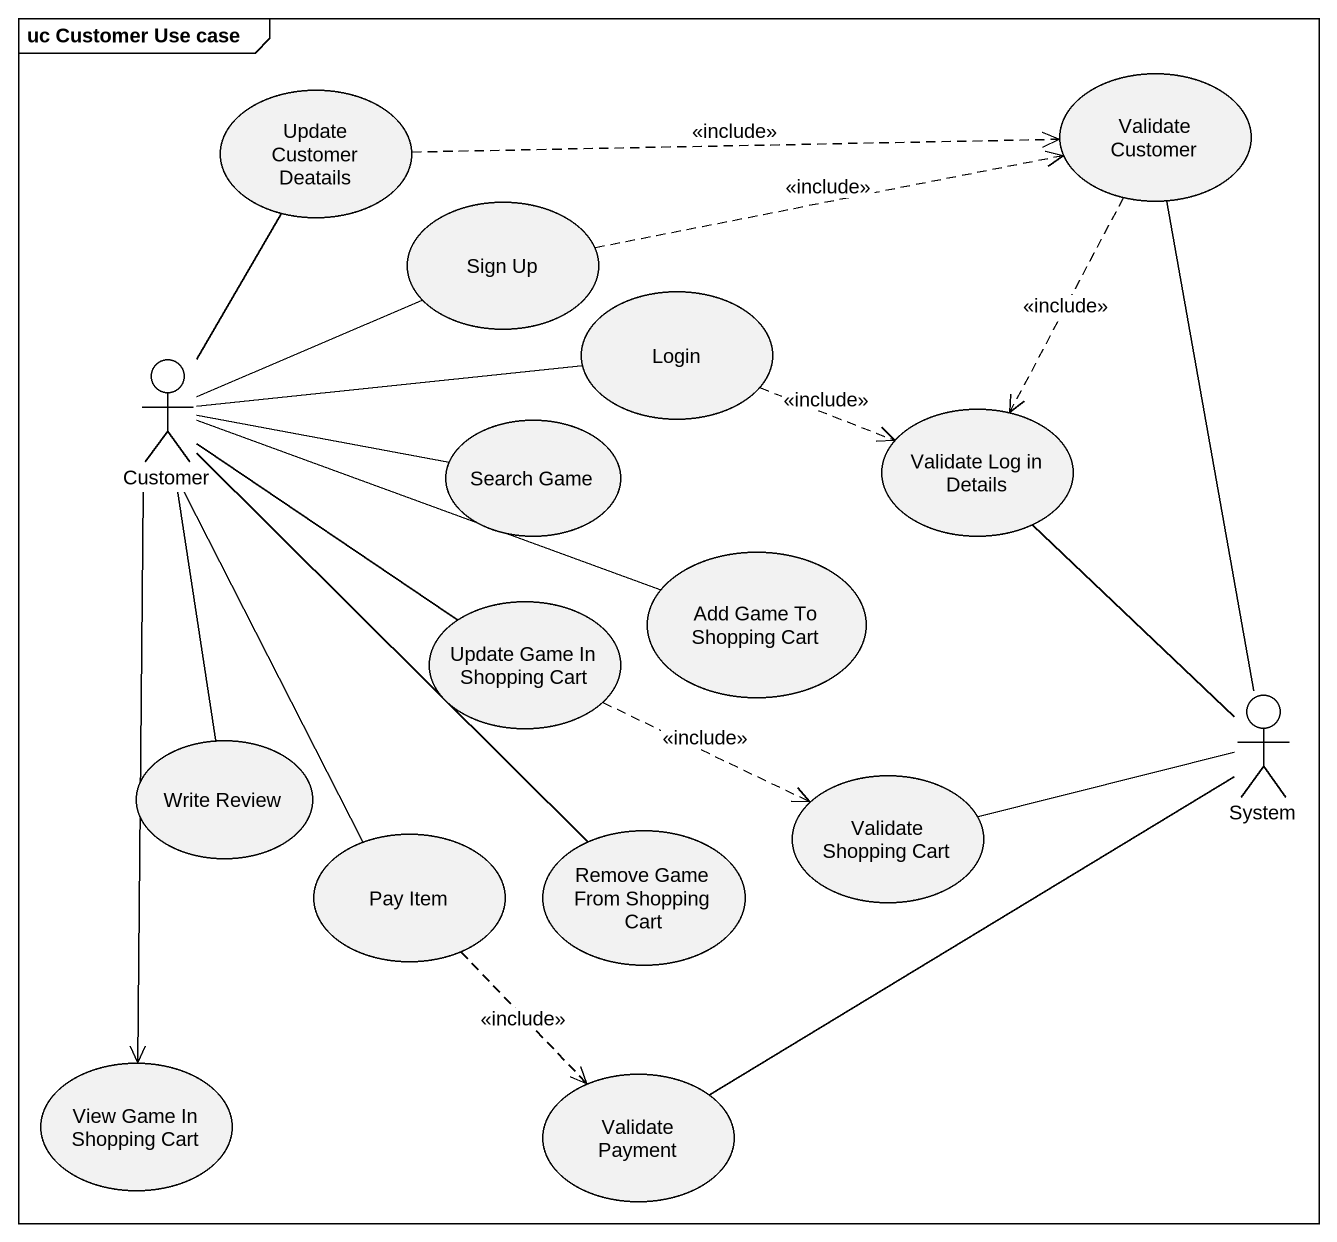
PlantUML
@startuml
mainframe uc Customer Use case
usecase "Update Customer Deatails" as Update_Customer_Deatails
usecase "Validate Customer" as Validate_Customer
usecase "Sign Up" as Sign_Up
usecase Login
actor Customer
usecase "Search Game" as Search_Game
usecase "Validate Log in Details" as Validate_Log_in_Details
usecase "Update Game In Shopping Cart" as Update_Game_In_Shopping_Cart
usecase "Add Game To Shopping Cart" as Add_Game_To_Shopping_Cart
actor System
usecase "Write Review" as Write_Review
usecase "Validate Shopping Cart" as Validate_Shopping_Cart
usecase "Pay Item" as Pay_Item
usecase "Remove Game From Shopping Cart" as Remove_Game_From_Shopping
usecase "View Game In Shopping Cart" as View_Game_In_Shopping_Cart
usecase "Validate Payment" as Validate_Payment
Update_Customer_Deatails .right.> Validate_Customer : <<include>>
Validate_Customer ..> Validate_Log_in_Details : <<include>>
Sign_Up .right.> Validate_Customer : <<include>>
Login .right.> Validate_Log_in_Details : <<include>>
Customer -up- Update_Customer_Deatails
Customer -right- Sign_Up
Customer -right- Login
Customer -right- Search_Game
Customer -- Update_Game_In_Shopping_Cart
Customer -right- Add_Game_To_Shopping_Cart
Customer -- Write_Review
Customer -- Pay_Item
Customer -- Remove_Game_From_Shopping
Customer --> View_Game_In_Shopping_Cart
Validate_Log_in_Details -- System
Update_Game_In_Shopping_Cart .right.> Validate_Shopping_Cart : <<include>>
System -up- Validate_Customer
Validate_Shopping_Cart -right- System
Pay_Item ..> Validate_Payment : <<include>>
Validate_Payment -right- System
@enduml
